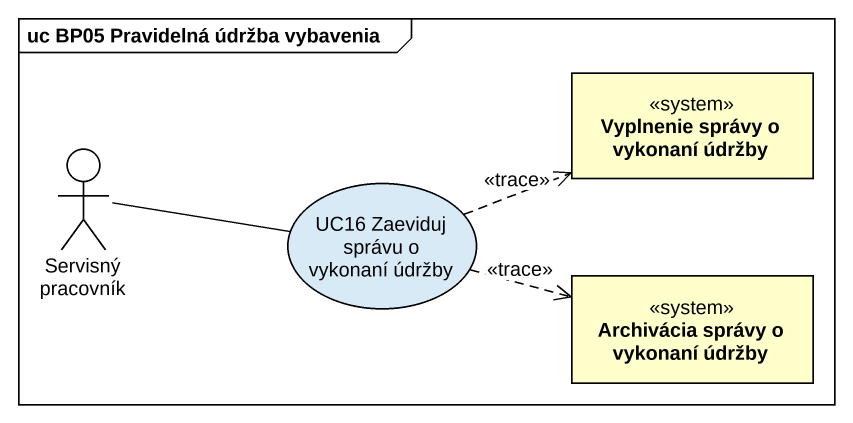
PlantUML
@startuml
mainframe uc BP05 Pravidelná údržba vybavenia
allowmixing
hide circle
hide empty members
class "Vyplnenie správy o vykonaní údržby" as Vyplnenie_správy_o_vykonaní <<system>>
actor "Servisný pracovník" as Servisný_pracovník
usecase "UC16 Zaeviduj správu o vykonaní údržby" as UC16_Zaeviduj_správu_o
class "Archivácia správy o vykonaní údržby" as Archivácia_správy_o <<system>>
Servisný_pracovník -right- UC16_Zaeviduj_správu_o
UC16_Zaeviduj_správu_o .right.> Vyplnenie_správy_o_vykonaní : <<trace>>
UC16_Zaeviduj_správu_o .right.> Archivácia_správy_o : <<trace>>
@enduml
